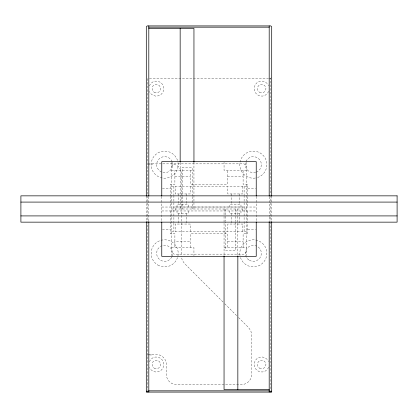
<?xml version="1.0" encoding="UTF-8"?>
<svg xmlns="http://www.w3.org/2000/svg" width="418" height="418" viewBox="0 0 418 418"><rect width="100%" height="100%" fill="white"/><g stroke="black" fill="none" stroke-linecap="round" stroke-linejoin="round"><path stroke-width="0.31" stroke-dasharray="2.09 1.57" d="M170.251 196.052L170.251 184.244L174.891 184.244L174.896 170.45M190.436 247.55L190.441 233.756L227.559 233.756L227.564 247.55M190.436 170.45L190.441 184.244L227.559 184.244L227.564 170.45M243.104 247.55L243.109 233.756L247.749 233.756L247.749 221.948M171.38 166.364L173.888 163.856L244.112 163.856L246.62 166.364M271.282 77.748L270.446 78.584L270.446 194.616M246.62 251.636L244.112 254.144L173.888 254.144L171.38 251.636M149.503 78.584L268.497 78.584M269.087 78.584L271.047 78.584M148.197 163.856L171.38 163.856A10.032 10.032 0 0 1 181.412 173.888L181.412 255.612M148.181 164.358L152.57 164.358M171.39 170.45L193.942 170.45M246.61 170.45L224.058 170.45L224.058 162.299M174.891 176.647L190.441 176.647M227.559 176.647L243.109 176.647L243.109 184.244L247.749 184.244L247.749 207.035M171.38 186.428L246.62 186.428M162.419 188.304L170.251 188.304M247.749 188.304L255.581 188.304M161.766 207.035L256.234 207.035M171.38 209L246.62 209M161.766 210.965L256.234 210.965M162.419 229.696L170.251 229.696M247.749 229.696L255.581 229.696M171.38 231.572L246.62 231.572M170.251 210.965L170.251 233.756L174.891 233.756L174.891 241.353L190.441 241.353M227.559 241.353L243.109 241.353M171.39 247.55L193.942 247.55L193.942 255.701M224.058 247.55L246.61 247.55M148.181 354.464L156.332 354.464A10.032 10.032 0 0 1 166.364 364.496L166.364 374.528A10.032 10.032 0 0 0 176.396 384.56L241.604 384.56A10.032 10.032 0 0 0 251.636 374.528L251.636 334.792L250.873 330.957L248.7 327.702L237.664 316.666M147.554 354.966L148.228 354.966M149.435 354.966L152.57 354.966M222.961 301.963L184.348 263.35L182.175 260.095L181.412 256.26M224.795 303.797L237.205 316.207M243.104 170.45L243.109 176.647M174.891 241.353L174.896 247.55M271.7 196.146L271.7 220.965M270.446 195.269L270.446 221.341M270.446 221.995L270.446 390.177M269.192 196.815L269.192 216.503M269.192 217.036L269.192 221.07M256.234 196.497L256.234 221.503M247.749 210.965L247.749 221.383M246.61 162.299L246.62 194.814M246.62 195.436L246.61 255.701M244.112 186.428L244.112 194.814M244.112 195.457L244.112 221.253M244.112 221.901L244.112 231.572M242.858 186.428L242.858 193.952L227.81 193.952L227.81 186.428M242.858 211.006L242.858 206.994L175.142 206.994L175.142 211.006M242.858 231.572L242.858 224.048L227.81 224.048L227.81 231.572M240.977 206.994L240.977 204.486L229.691 204.486L229.691 206.994M240.977 211.006L240.977 213.514L229.691 213.514L229.691 211.006M239.399 193.952L239.399 204.486M239.399 213.514L239.399 224.048M237.842 209L237.842 222.689M237.842 223.327L237.842 255.283M235.836 209L235.836 221.284M235.836 221.932L235.836 250.382L225.804 250.382L225.804 221.932M231.269 193.952L231.269 204.486M231.269 213.514L231.269 224.048M225.804 209L225.804 221.284M224.048 209L224.048 222.689M224.048 223.327L224.058 255.701M193.942 162.299L193.952 194.673M193.952 195.31L193.952 209M192.196 196.068L192.196 167.618L182.164 167.618L182.164 196.068M192.196 196.716L192.196 209M190.19 186.428L190.19 193.952L175.142 193.952L175.142 186.428M190.19 231.572L190.19 224.048L175.142 224.048L175.142 231.572M188.309 206.994L188.309 204.486L177.023 204.486L177.023 206.994M188.309 211.006L188.309 213.514L177.023 213.514L177.023 211.006M186.731 193.952L186.731 204.486M186.731 213.514L186.731 224.048M182.164 196.716L182.164 209M180.158 162.717L180.158 194.673M180.158 195.31L180.158 209M178.601 193.952L178.601 204.486M178.601 213.514L178.601 224.048M173.888 186.428L173.888 194.814M173.888 195.457L173.888 222.543M173.888 223.186L173.888 231.572M171.39 162.299L171.38 194.814M171.38 195.436L171.39 255.701M170.251 196.617L170.251 207.035M161.766 196.497L161.766 221.503M148.808 196.815L148.808 221.07M147.554 78.584L147.554 390.182M146.3 196.146L146.3 220.965M172.326 162.273A8.026 8.026 0 0 1 163.088 172.535A8.026 8.026 0 0 1 158.516 159.504A8.026 8.026 0 0 1 172.143 161.745M255.727 172.326A8.026 8.026 0 0 1 245.465 163.088A8.026 8.026 0 0 1 258.496 158.516A8.026 8.026 0 0 1 256.255 172.143M171.866 256.882A8.026 8.026 0 0 1 158.098 257.948A8.026 8.026 0 0 1 163.772 245.361A8.026 8.026 0 0 1 172.091 256.386M268.68 367.229A7.524 7.524 0 0 1 257.164 370.526A7.524 7.524 0 0 1 257.06 358.55A7.524 7.524 0 0 1 268.628 361.638M149.32 361.763A7.524 7.524 0 0 1 160.836 358.466A7.524 7.524 0 0 1 160.94 370.442A7.524 7.524 0 0 1 149.372 367.354M268.68 91.349A7.524 7.524 0 0 1 257.164 94.646A7.524 7.524 0 0 1 257.06 82.67A7.524 7.524 0 0 1 268.628 85.758M149.32 85.883A7.524 7.524 0 0 1 160.836 82.586A7.524 7.524 0 0 1 160.94 94.562A7.524 7.524 0 0 1 149.372 91.474M239.922 255.21A13.543 13.543 0 0 1 258.219 240.705A13.543 13.543 0 0 1 261.997 263.748A13.543 13.543 0 0 1 240.026 255.842M255.21 178.078A13.543 13.543 0 0 1 240.705 159.78A13.543 13.543 0 0 1 263.748 156.003A13.543 13.543 0 0 1 255.842 177.974M178.078 162.79A13.543 13.543 0 0 1 159.78 177.295A13.543 13.543 0 0 1 156.003 154.252A13.543 13.543 0 0 1 177.974 162.158M249.321 260.283A8.026 8.026 0 0 0 261.36 253.334A8.026 8.026 0 0 0 249.321 246.385A8.026 8.026 0 0 0 249.321 260.283M154.2 92.31A4.264 4.264 0 0 0 160.596 88.616A4.264 4.264 0 0 0 154.2 84.922A4.264 4.264 0 0 0 154.2 92.31M259.536 92.31A4.264 4.264 0 0 0 265.932 88.616A4.264 4.264 0 0 0 259.536 84.922A4.264 4.264 0 0 0 259.536 92.31M259.536 368.19A4.264 4.264 0 0 0 265.932 364.496A4.264 4.264 0 0 0 259.536 360.802A4.264 4.264 0 0 0 259.536 368.19M154.2 368.19A4.264 4.264 0 0 0 160.596 364.496A4.264 4.264 0 0 0 154.2 360.802A4.264 4.264 0 0 0 154.2 368.19M157.894 265.064A13.543 13.543 0 0 0 178.209 253.334A13.543 13.543 0 0 0 157.894 241.609A13.543 13.543 0 0 0 157.894 265.064"/><path stroke-width="0.63" d="M270.812 392.084L271.7 391.196L269.192 391.196M148.808 27.17L269.192 27.17M148.808 28.586L180.158 28.586M20.9 202.087L397.1 202.087M20.9 215.913L397.1 215.913M237.842 389.414L269.192 389.414M148.808 390.83L269.192 390.83M148.808 391.196L146.3 391.196L147.188 392.084M271.7 196.146L271.7 26.804L270.812 25.916L147.188 25.916L146.3 26.804L146.3 196.146M271.7 221.54L271.7 392.084L146.3 392.084L146.3 221.618M269.192 25.916L269.192 196.277M269.192 221.603L269.192 392.084M256.234 196.052L256.234 161.672L161.766 161.672L161.766 196.052M256.234 221.948L256.234 256.328L161.766 256.328L161.766 221.948M237.842 255.894L237.842 389.576L224.048 389.576L224.048 255.894M193.952 162.106L193.952 28.424L180.158 28.424L180.158 162.106M148.808 25.916L148.808 196.277M148.808 221.603L148.808 392.084M397.1 195.849L20.9 195.849L20.9 222.151L397.1 222.151L397.1 195.849"/></g></svg>
